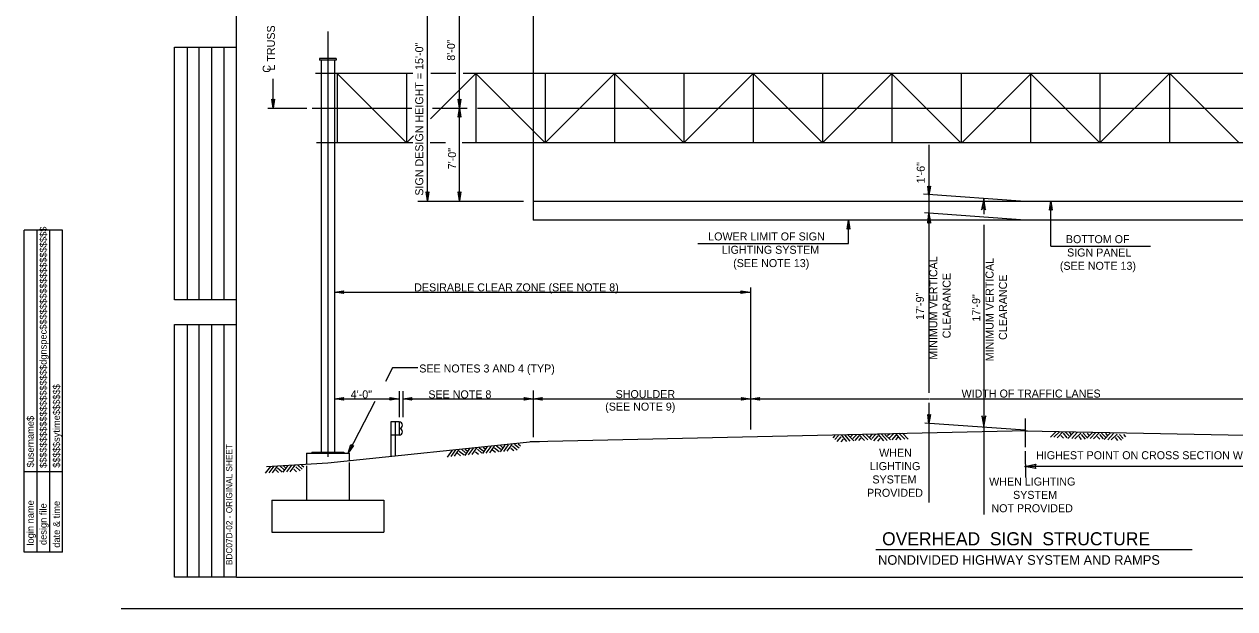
# Model space of a CAD drawing. Extents: x -3 to 26050223, y 0 to 12035013.
# Drawn here: x -3.03 to 34.79, y 0 to 18.26 of the extents above; entities that cross this region are included whole.
import ezdxf

# ---------------------------------------------------------------- set-up
doc = ezdxf.new("R2010")
doc.units = 0
for name, color, linetype in [('1', 7, 'Continuous'), ('2', 7, 'Continuous'), ('39', 7, 'Continuous')]:
    doc.layers.add(name, color=color, linetype=linetype)

msp = doc.modelspace()

# ---------------------------------------------------------------- linework, layer by layer
at = {"layer": '1'}
for p, q in [((3.6, 1.017), (3.6, 42.342)), ((1.667, 9.65), (1.667, 17.55)), ((1.667, 17.55), (3.6, 17.55)), ((2.067, 9.65), (2.067, 17.55)), ((2.433, 9.65), (2.433, 17.55)), ((2.833, 9.65), (2.833, 17.55)), ((3.217, 9.65), (3.217, 17.55)), ((-3.033, 1.767), (-3.033, 11.825)), ((-1.833, 11.825), (-3.033, 11.825)), ((-2.633, 1.767), (-2.633, 11.825)), ((-2.233, 1.767), (-2.233, 11.825)), ((-1.833, 1.767), (-1.833, 11.825)), ((3.6, 9.65), (1.667, 9.65)), ((1.667, 0.983), (1.667, 8.883)), ((1.667, 8.883), (3.6, 8.883)), ((2.067, 0.983), (2.067, 8.883)), ((2.433, 0.983), (2.433, 8.883)), ((2.833, 0.983), (2.833, 8.883)), ((3.217, 0.983), (3.217, 8.883)), ((22.292, 5.417), (22.225, 5.342)), ((22.408, 5.417), (22.292, 5.292)), ((22.483, 5.375), (22.35, 5.225)), ((22.55, 5.3), (22.475, 5.217)), ((22.667, 5.225), (22.5, 5.433)), ((22.775, 5.233), (22.6, 5.433)), ((22.883, 5.25), (22.708, 5.425)), ((22.858, 5.442), (22.783, 5.375)), ((22.975, 5.442), (22.85, 5.317)), ((23.042, 5.4), (22.917, 5.258)), ((23.108, 5.342), (23.033, 5.258)), ((23.217, 5.258), (23.042, 5.45)), ((23.325, 5.275), (23.142, 5.458)), ((23.433, 5.275), (23.258, 5.458)), ((23.442, 5.442), (23.375, 5.367)), ((23.558, 5.442), (23.442, 5.317)), ((23.633, 5.4), (23.5, 5.25)), ((23.7, 5.325), (23.625, 5.242)), ((23.817, 5.25), (23.65, 5.458)), ((23.925, 5.258), (23.75, 5.458)), ((24.033, 5.275), (23.858, 5.45)), ((24.008, 5.467), (23.933, 5.4)), ((24.125, 5.467), (24, 5.342)), ((24.192, 5.425), (24.067, 5.283)), ((24.258, 5.367), (24.183, 5.283)), ((24.367, 5.283), (24.192, 5.475)), ((24.475, 5.3), (24.292, 5.483)), ((24.583, 5.3), (24.408, 5.483)), ((29.033, 5.367), (29.208, 5.542)), ((29.133, 5.358), (29.317, 5.542)), ((29.242, 5.342), (29.417, 5.533)), ((29.35, 5.417), (29.433, 5.333)), ((29.425, 5.483), (29.542, 5.342)), ((29.492, 5.525), (29.608, 5.4)), ((29.575, 5.325), (29.758, 5.517)), ((29.608, 5.525), (29.667, 5.45)), ((29.692, 5.317), (29.867, 5.508)), ((29.792, 5.308), (29.975, 5.492)), ((29.917, 5.383), (29.992, 5.292)), ((29.983, 5.442), (30.108, 5.3)), ((30.05, 5.483), (30.167, 5.358)), ((30.167, 5.333), (30.342, 5.508)), ((30.175, 5.483), (30.233, 5.408)), ((30.267, 5.325), (30.45, 5.508)), ((30.375, 5.308), (30.55, 5.5)), ((30.483, 5.383), (30.567, 5.3)), ((30.558, 5.45), (30.675, 5.308)), ((30.625, 5.492), (30.742, 5.367)), ((30.708, 5.292), (30.892, 5.483)), ((30.742, 5.492), (30.8, 5.417)), ((30.825, 5.283), (31, 5.475)), ((30.925, 5.275), (31.108, 5.458)), ((31.05, 5.35), (31.125, 5.258)), ((31.117, 5.408), (31.242, 5.267)), ((31.183, 5.45), (31.3, 5.325)), ((31.308, 5.45), (31.367, 5.375)), ((10.192, 4.742), (10.342, 4.958)), ((10.3, 4.758), (10.45, 4.967)), ((10.408, 4.767), (10.558, 4.975)), ((10.558, 4.925), (10.708, 4.808)), ((10.625, 4.983), (10.758, 4.875)), ((10.742, 4.792), (10.892, 5.008)), ((10.742, 4.992), (10.808, 4.933)), ((10.85, 4.808), (11, 5.017)), ((10.958, 4.817), (11.108, 5.025)), ((11.125, 4.983), (11.267, 4.858)), ((11.183, 5.033), (11.325, 4.925)), ((11.292, 4.85), (11.442, 5.067)), ((11.3, 5.05), (11.375, 4.983)), ((11.4, 4.867), (11.55, 5.075)), ((11.508, 4.875), (11.658, 5.083)), ((11.6, 4.967), (11.692, 4.892)), ((11.658, 5.033), (11.808, 4.917)), ((11.725, 5.092), (11.858, 4.983)), ((11.842, 4.9), (11.992, 5.117)), ((11.842, 5.1), (11.908, 5.042)), ((11.95, 4.917), (12.1, 5.125)), ((12.058, 4.925), (12.208, 5.133)), ((12.167, 5.017), (12.258, 4.942)), ((12.225, 5.092), (12.367, 4.967)), ((12.283, 5.142), (12.425, 5.033)), ((12.4, 5.158), (12.475, 5.092)), ((10.5, 4.858), (10.592, 4.783)), ((11.067, 4.908), (11.158, 4.833)), ((-1.833, 4.275), (-3.033, 4.275)), ((4.508, 4.242), (4.667, 4.45)), ((4.617, 4.25), (4.775, 4.458)), ((4.725, 4.25), (4.883, 4.458)), ((4.825, 4.342), (4.908, 4.258)), ((4.883, 4.408), (5.025, 4.283)), ((4.95, 4.467), (5.083, 4.342)), ((5.058, 4.267), (5.217, 4.475)), ((5.067, 4.467), (5.133, 4.408)), ((5.167, 4.275), (5.325, 4.483)), ((5.275, 4.275), (5.433, 4.483)), ((5.392, 4.367), (5.475, 4.283)), ((5.45, 4.433), (5.592, 4.308)), ((5.517, 4.492), (5.65, 4.367)), ((5.633, 4.492), (5.7, 4.433)), ((-1.833, 1.767), (-3.033, 1.767)), ((3.6, 0.983), (1.667, 0.983)), ((3.6, 0.983), (68.183, 0.983)), ((68.892, 0), (0, 0))]:
    msp.add_line(p, q, dxfattribs=at)
for points in [[(26.942, 5.675), (27.008, 6.025), (26.942, 5.933), (26.883, 6.025)], [(26.942, 5.675), (26.942, 5.675), (26.942, 5.675), (26.942, 5.675)]]:
    msp.add_lwpolyline(points, close=True, dxfattribs=at)
at = {"layer": '2'}
for p, q in [((9.567, 12.742), (9.567, 19.042)), ((10.567, 15.642), (10.567, 19.058)), ((4.742, 15.642), (4.742, 16.558)), ((4.575, 15.642), (5.8, 15.642)), ((9.725, 15.642), (10.808, 15.642)), ((10.567, 12.742), (10.567, 15.642)), ((25.233, 14.492), (25.233, 12.925)), ((28.233, 12.725), (25.058, 12.95)), ((25.233, 12.925), (25.233, 12.333)), ((12.567, 12.725), (9.267, 12.725)), ((26.942, 12.817), (26.942, 12.333)), ((29.036, 11.325), (29.036, 12.599)), ((22.717, 11.417), (22.717, 12.142)), ((28.233, 12.142), (25.092, 12.367)), ((25.233, 12.333), (25.233, 6.75)), ((26.942, 12), (26.942, 2.941)), ((18.015, 11.417), (22.717, 11.417)), ((29.036, 11.325), (32.151, 11.325)), ((6.658, 9.892), (19.642, 9.892)), ((19.658, 10.042), (19.658, 5.6)), ((8.475, 7.525), (8.25, 7.1)), ((9.267, 7.525), (8.475, 7.525)), ((12.867, 6.825), (12.867, 5.367)), ((7.925, 6.475), (7.083, 4.867)), ((8.792, 6.558), (12.867, 6.558)), ((12.867, 6.558), (19.658, 6.558)), ((19.658, 6.558), (25.242, 6.558)), ((25.233, 6.433), (25.233, 3.317)), ((25.258, 6.558), (36.825, 6.558)), ((28.233, 5.583), (25.108, 5.8)), ((28.242, 4.925), (28.243, 4.106)), ((28.242, 4.457), (40.567, 4.457))]:
    msp.add_line(p, q, dxfattribs=at)
msp.add_lwpolyline([(26.942, 12.817), (26.875, 12.467), (26.942, 12.558), (27, 12.467)], close=True, dxfattribs=at)
at = {"layer": '39'}
for p, q in [((12.867, 19.033), (12.867, 12.142)), ((6.45, 18.042), (6.45, 11.817)), ((6.708, 17.192), (6.192, 17.192)), ((6.192, 17.192), (6.192, 17.142)), ((6.708, 17.142), (6.192, 17.142)), ((6.242, 17.142), (6.242, 5.233)), ((6.658, 17.142), (6.658, 5.258)), ((6.708, 17.192), (6.708, 17.142)), ((9.108, 16.725), (6.067, 16.725)), ((6.742, 16.725), (6.742, 14.558)), ((8.908, 14.558), (6.742, 16.725)), ((8.908, 16.725), (8.908, 14.558)), ((9.658, 15.308), (11.075, 16.725)), ((10.45, 16.725), (9.667, 16.725)), ((50.633, 16.725), (10.683, 16.725)), ((11.075, 16.725), (11.075, 14.558)), ((13.242, 14.558), (11.075, 16.725)), ((13.242, 14.558), (11.075, 16.725)), ((13.242, 14.558), (11.075, 16.725)), ((13.242, 14.558), (11.075, 16.725)), ((13.242, 16.725), (13.242, 14.558)), ((13.242, 14.558), (15.408, 16.725)), ((13.242, 14.558), (15.408, 16.725)), ((13.242, 14.558), (15.408, 16.725)), ((15.408, 16.725), (15.408, 14.558)), ((17.575, 14.558), (15.408, 16.725)), ((17.575, 16.725), (17.575, 14.558)), ((17.575, 14.558), (19.742, 16.725)), ((17.575, 14.558), (19.742, 16.725)), ((17.575, 14.558), (19.742, 16.725)), ((19.742, 16.725), (19.742, 14.558)), ((21.908, 14.558), (19.742, 16.725)), ((21.908, 16.725), (21.908, 14.558)), ((21.908, 14.558), (24.075, 16.725)), ((21.908, 14.558), (24.075, 16.725)), ((21.908, 14.558), (24.075, 16.725)), ((21.908, 14.558), (24.075, 16.725)), ((26.225, 14.558), (24.058, 16.725)), ((24.075, 16.725), (24.075, 14.558)), ((26.242, 16.725), (26.242, 14.558)), ((26.258, 14.558), (28.425, 16.725)), ((28.408, 16.725), (28.408, 14.558)), ((30.575, 14.558), (28.408, 16.725)), ((30.575, 14.558), (28.408, 16.725)), ((30.575, 14.558), (28.408, 16.725)), ((30.575, 16.725), (30.575, 14.558)), ((30.575, 14.558), (32.742, 16.725)), ((32.742, 16.725), (32.742, 14.558)), ((34.925, 14.558), (32.758, 16.725)), ((5.958, 15.642), (9.075, 15.642)), ((11.125, 15.642), (51.85, 15.642)), ((8.908, 14.558), (9.125, 14.775)), ((9.108, 14.558), (6.1, 14.558)), ((10.125, 14.558), (9.65, 14.558)), ((50.683, 14.558), (10.65, 14.558)), ((44.908, 12.725), (12.867, 12.725)), ((44.9, 12.142), (12.867, 12.142)), ((6.45, 11.825), (6.45, 5.658)), ((6.658, 6.558), (8.683, 6.558)), ((8.683, 6.8), (8.683, 5.992)), ((8.792, 6.8), (8.792, 5.992)), ((8.433, 5.85), (8.683, 5.85)), ((8.433, 4.767), (8.433, 5.85)), ((8.433, 5.85), (8.683, 5.85)), ((8.558, 5.85), (8.558, 4.775)), ((8.558, 5.85), (8.558, 4.767)), ((8.683, 5.85), (8.683, 5.433)), ((8.683, 5.85), (8.683, 5.433)), ((28.233, 5.95), (28.233, 5.108)), ((28.233, 5.95), (28.233, 5.05)), ((6.45, 5.658), (6.45, 4.75)), ((8.433, 5.433), (8.683, 5.433)), ((8.433, 5.433), (8.683, 5.433)), ((12.858, 5.225), (28.3, 5.575)), ((28.242, 5.558), (44.908, 5.225)), ((6.242, 5.233), (6.242, 4.892)), ((6.45, 4.558), (12.858, 5.225)), ((6.658, 5.258), (6.658, 4.892)), ((12.775, 5.225), (13.067, 5.225)), ((4.533, 4.45), (6.45, 4.558)), ((5.783, 4.858), (7.117, 4.858)), ((5.783, 4.858), (5.783, 4.508)), ((5.95, 4.892), (6.95, 4.892)), ((5.95, 4.892), (5.95, 4.858)), ((6.242, 4.892), (6.95, 4.892)), ((6.95, 4.892), (6.95, 4.858)), ((7.117, 4.858), (7.117, 4.625)), ((7.117, 4.575), (7.117, 3.392)), ((5.783, 4.467), (5.783, 3.392)), ((4.7, 3.392), (8.2, 3.392)), ((4.7, 3.392), (4.7, 2.392)), ((8.2, 3.392), (8.2, 2.392)), ((4.7, 2.392), (8.2, 2.392)), ((23.575, 1.85), (33.458, 1.85))]:
    msp.add_line(p, q, dxfattribs=at)
for points in [[(4.742, 15.9), (4.783, 15.925), (4.742, 15.642), (4.7, 15.925)], [(10.567, 15.9), (10.608, 15.925), (10.567, 15.642), (10.525, 15.925)], [(10.567, 15.383), (10.525, 15.358), (10.567, 15.642), (10.608, 15.358)], [(9.567, 13), (9.608, 13.025), (9.567, 12.742), (9.525, 13.025)], [(9.567, 13), (9.608, 13.025), (9.567, 12.742), (9.525, 13.025)], [(10.567, 13), (10.608, 13.025), (10.567, 12.742), (10.525, 13.025)], [(10.567, 13), (10.608, 13.025), (10.567, 12.742), (10.525, 13.025)], [(25.233, 13.183), (25.275, 13.208), (25.233, 12.925), (25.192, 13.208)], [(25.233, 13.183), (25.275, 13.208), (25.233, 12.925), (25.192, 13.208)], [(29.036, 12.478), (28.994, 12.453), (29.036, 12.736), (29.077, 12.453)], [(22.717, 11.883), (22.675, 11.858), (22.717, 12.142), (22.758, 11.858)], [(25.233, 12.092), (25.192, 12.067), (25.233, 12.35), (25.275, 12.067)], [(25.233, 12.075), (25.192, 12.05), (25.233, 12.333), (25.275, 12.05)], [(6.917, 9.892), (6.942, 9.85), (6.658, 9.892), (6.942, 9.933)], [(19.383, 9.892), (19.358, 9.933), (19.642, 9.892), (19.358, 9.85)], [(19.383, 9.892), (19.358, 9.933), (19.642, 9.892), (19.358, 9.85)], [(6.917, 6.558), (6.942, 6.517), (6.658, 6.558), (6.942, 6.6)], [(8.417, 6.558), (8.392, 6.6), (8.675, 6.558), (8.392, 6.517)], [(9.05, 6.558), (9.075, 6.517), (8.792, 6.558), (9.075, 6.6)], [(12.608, 6.558), (12.583, 6.6), (12.867, 6.558), (12.583, 6.517)], [(13.125, 6.558), (13.15, 6.517), (12.867, 6.558), (13.15, 6.6)], [(19.4, 6.558), (19.375, 6.6), (19.658, 6.558), (19.375, 6.517)], [(19.917, 6.558), (19.942, 6.517), (19.658, 6.558), (19.942, 6.6)], [(25.233, 6.05), (25.275, 6.075), (25.233, 5.792), (25.192, 6.075)], [(25.233, 6.05), (25.275, 6.075), (25.233, 5.792), (25.192, 6.075)], [(7.2, 5.092), (7.25, 5.1), (7.083, 4.867), (7.175, 5.133)], [(28.535, 4.447), (28.566, 4.381), (28.216, 4.447), (28.566, 4.514)]]:
    msp.add_lwpolyline(points, close=True, dxfattribs=at)
for centre in [(8.678, 5.74), (8.678, 5.74), (8.678, 5.532), (8.678, 5.532)]:
    msp.add_arc(centre, 0.104, 270, 90, dxfattribs=at)

# ---------------------------------------------------------------- texts
at = {"layer": '1'}
for s, height, p in [('$$$$$$$$$$$$$$$$$$$$dgnspec$$$$$$$$$$$$$$$$$$$$', 0.21665, (-2.333, 4.4)), ('$$$$$sytime$$$$$$', 0.21665, (-1.917, 4.408)), ('$username$', 0.2167, (-2.733, 4.417)), ('BDC07D-02 - ORIGINAL SHEET', 0.19265, (3.467, 1.367)), ('login name', 0.2167, (-2.733, 1.975)), ('design file', 0.21665, (-2.333, 1.992)), ('date & time', 0.21665, (-1.917, 1.908))]:
    msp.add_text(s, height=height, rotation=90, dxfattribs=at).set_placement(p)
at = {"layer": '2'}
for s, rotation, p in [('L TRUSS', 90, (4.8, 16.817)), ('8\'-0"', 90, (10.425, 17.125)), ('SIGN DESIGN HEIGHT = 15\'-0"', 90, (9.433, 12.908)), ('C', 90, (4.667, 16.75)), ('7\'-0"', 90, (10.458, 13.733)), ('1\'-6"', 90, (25.1, 13.292)), ('MINIMUM VERTICAL', 90, (25.492, 7.783)), ('MINIMUM VERTICAL', 90, (27.25, 7.733)), ('CLEARANCE ', 90, (25.908, 8.45)), ('CLEARANCE ', 90, (27.667, 8.4)), ('17\'-9"', 90, (25.075, 9.025)), ('17\'-9"', 90, (26.833, 8.975)), ('WHEN', 360, (23.676, 4.749)), ('LIGHTING', 360, (23.383, 4.333)), ('SYSTEM', 360, (23.465, 3.916)), ('WHEN LIGHTING', 360, (27.112, 3.851)), ('PROVIDED', 360, (23.297, 3.499)), ('SYSTEM', 360, (27.859, 3.434)), ('NOT PROVIDED', 360, (27.183, 3.017))]:
    msp.add_text(s, height=0.25, rotation=rotation, dxfattribs=at).set_placement(p)
for s, p in [('LOWER LIMIT OF SIGN', (18.335, 11.509)), ('LIGHTING SYSTEM', (18.756, 11.092)), ('BOTTOM OF', (29.51, 11.424)), ('SIGN PANEL', (29.547, 11.007)), ('(SEE NOTE 13)', (19.115, 10.676)), ('(SEE NOTE 13)', (29.321, 10.591)), ('DESIRABLE CLEAR ZONE (SEE NOTE 8)', (9.15, 9.917)), ('SEE NOTES 3 AND 4 (TYP)', (9.308, 7.383)), ('4\'-0"', (7.167, 6.575)), ('SEE NOTE 8', (9.592, 6.575)), ('SHOULDER', (15.442, 6.583)), ('WIDTH OF TRAFFIC LANES', (26.25, 6.6)), ('(SEE NOTE 9)', (15.117, 6.192)), ('HIGHEST POINT ON CROSS SECTION WITHIN TRAVELLED WAY', (28.577, 4.673))]:
    msp.add_text(s, height=0.25, dxfattribs=at).set_placement(p)
at = {"layer": '39'}
for s, height, p in [('OVERHEAD  SIGN  STRUCTURE', 0.40835, (23.767, 1.983)), ('NONDIVIDED HIGHWAY SYSTEM AND RAMPS', 0.3, (23.642, 1.375))]:
    msp.add_text(s, height=height, dxfattribs=at).set_placement(p)

doc.saveas('drawing.dxf')
